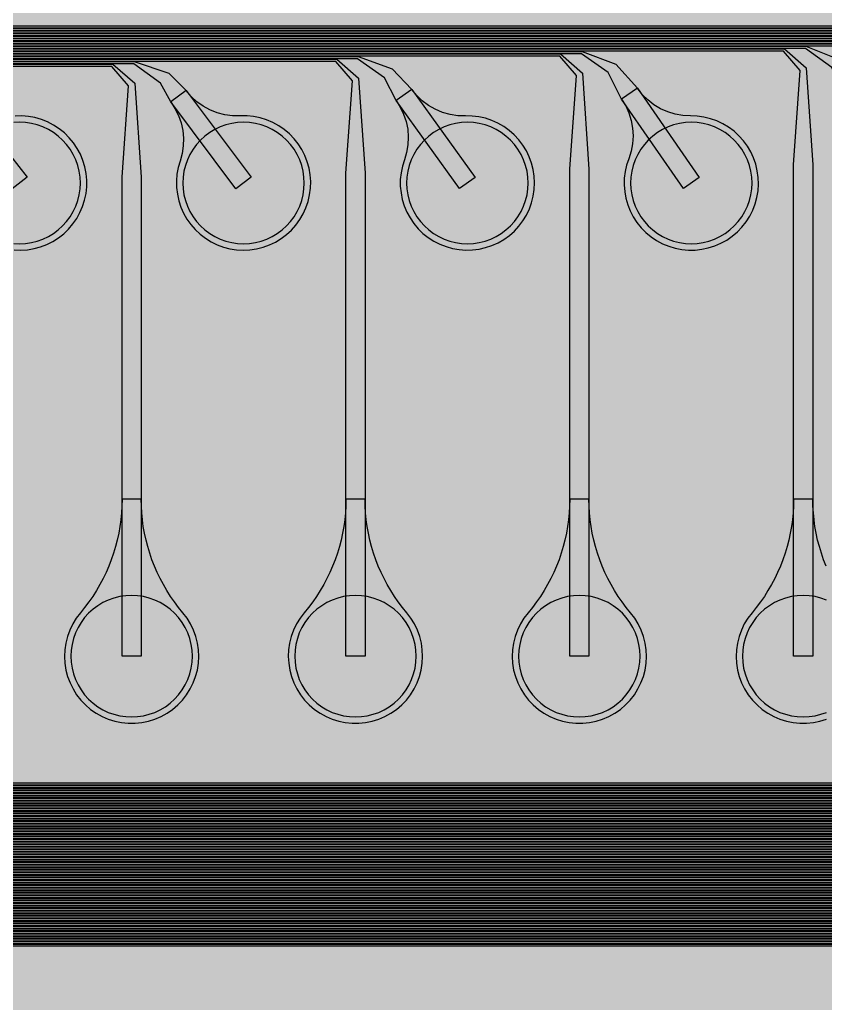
# Model space of a CAD drawing. Header units: metres. Extents: x -7231 to 10969, y -37556 to 1873.
# Drawn here: x -2618 to -1359, y -24324 to -22786 of the extents above; entities that cross this region are included whole.
import ezdxf

# ---------------------------------------------------------------- set-up
doc = ezdxf.new("R2010")
doc.units = ezdxf.units.M
for name, color, linetype in [('Metal1', 4, 'CONTINUOUS'), ('Metal2', 3, 'CONTINUOUS'), ('Polyimide', 7, 'CONTINUOUS'), ('Polyimide_Negative', 5, 'CONTINUOUS')]:
    doc.layers.add(name, color=color, linetype=linetype)

msp = doc.modelspace()

# ---------------------------------------------------------------- hatches: boundary and pattern name
at = {"layer": 'Polyimide'}
msp.add_hatch(color=7, dxfattribs=at).paths.add_polyline_path([(4065.7, -468), (4066.7, -502), (4068.5, -536), (4071.4, -570), (4075.5, -604), (4081, -638), (4088, -672), (4096.5, -706), (4106.6, -740), (4118.3, -774), (4131.6, -808), (4146.5, -842), (4162.9, -876), (4180.7, -910), (4199.8, -944), (4220.2, -978), (4241.7, -1012), (4264.2, -1046), (4287.5, -1080), (4311.5, -1114), (4336, -1148), (4360.9, -1182), (4385.9, -1216), (4410.9, -1250), (4435.7, -1284), (4460.2, -1318), (4484.2, -1352), (4507.5, -1385.9), (4530, -1419.9), (4551.5, -1453.9), (4571.9, -1487.9), (4591.1, -1521.9), (4608.9, -1555.9), (4625.3, -1589.9), (4640.1, -1623.9), (4653.4, -1657.9), (4665.1, -1691.9), (4675.2, -1725.9), (4683.7, -1759.9), (4690.7, -1793.9), (4696.2, -1827.9), (4700.3, -1861.9), (4703.2, -1895.9), (4705.1, -1929.9), (4706.1, -1963.9), (4706.4, -1997.9), (4706.5, -2031.9), (4706.5, -4793), (4710, -4838.4), (4720.2, -4882.7), (4737.1, -4925), (4760.1, -4964.2), (4788.9, -4999.5), (4822.6, -5030), (4860.5, -5055.1), (4901.8, -5074.2), (4901.8, -5074.2), (4970.7, -5105.2), (5034.7, -5145.3), (5092.8, -5193.5), (5143.8, -5249.2), (5186.9, -5311.2), (5221.2, -5378.4), (5246.2, -5449.7), (5261.4, -5523.7), (5266.5, -5599), (5261.4, -5674.3), (5246.2, -5748.3), (5221.2, -5819.6), (5186.9, -5886.8), (5143.8, -5948.8), (5092.8, -6004.5), (5034.7, -6052.7), (4970.7, -6092.8), (4901.8, -6123.8), (4860.5, -6142.9), (4822.6, -6168), (4788.9, -6198.5), (4760.1, -6233.8), (4737.1, -6273), (4720.2, -6315.3), (4710, -6359.6), (4706.5, -6405), (4706.5, -9221.5), (4710, -9266.9), (4720.2, -9311.2), (4737.1, -9353.5), (4760.1, -9392.7), (4788.9, -9428), (4822.6, -9458.5), (4860.5, -9483.6), (4901.8, -9502.7), (4970.7, -9533.7), (5034.7, -9573.8), (5092.8, -9622), (5143.8, -9677.7), (5186.9, -9739.7), (5221.2, -9806.9), (5246.2, -9878.2), (5261.4, -9952.2), (5266.5, -10027.5), (5261.4, -10102.8), (5246.2, -10176.8), (5221.2, -10248.1), (5186.9, -10315.3), (5143.8, -10377.3), (5092.8, -10433), (5034.7, -10481.2), (4970.7, -10521.3), (4901.8, -10552.3), (4860.5, -10571.4), (4822.6, -10596.5), (4788.9, -10627), (4760.1, -10662.3), (4737.1, -10701.5), (4720.2, -10743.8), (4710, -10788.1), (4706.5, -10833.5), (4706.5, -13650), (4710, -13695.4), (4720.2, -13739.7), (4737.1, -13782), (4760.1, -13821.2), (4788.9, -13856.5), (4822.6, -13887), (4860.5, -13912.1), (4901.8, -13931.2), (4970.7, -13962.2), (5034.7, -14002.2), (5092.8, -14050.5), (5143.8, -14106.2), (5186.9, -14168.2), (5221.2, -14235.4), (5246.2, -14306.7), (5261.4, -14380.7), (5266.5, -14456), (5261.4, -14531.3), (5246.2, -14605.3), (5221.2, -14676.5), (5186.9, -14743.8), (5143.8, -14805.8), (5092.8, -14861.5), (5034.7, -14909.7), (4970.7, -14949.8), (4901.8, -14980.8), (4860.5, -14999.9), (4822.6, -15025), (4788.9, -15055.5), (4760.1, -15090.8), (4737.1, -15130), (4720.2, -15172.3), (4710, -15216.6), (4706.5, -15262), (4706.5, -15456), (4720.9, -15750), (4764.1, -16041.3), (4835.7, -16326.8), (4934.9, -16604), (5060.7, -16870.2), (5212.1, -17122.7), (5387.5, -17359.2), (5585.2, -17577.3), (5803.3, -17775), (6039.8, -17950.4), (6292.3, -18101.8), (6558.4, -18227.6), (6835.6, -18326.8), (7121.2, -18398.3), (7412.4, -18441.5), (7706.5, -18456), (9969, -18456), (10047.4, -18459.8), (10125.1, -18471.4), (10201.2, -18490.4), (10275.2, -18516.9), (10346.1, -18550.5), (10413.5, -18590.8), (10476.5, -18637.6), (10534.7, -18690.3), (10587.4, -18748.5), (10634.2, -18811.5), (10674.5, -18878.9), (10708.1, -18949.8), (10734.6, -19023.8), (10753.6, -19099.9), (10765.2, -19177.6), (10769, -19256), (10769, -20895.8), (10730.2, -20951.4), (10694.6, -21009.1), (10662.2, -21068.6), (10633.2, -21129.9), (10607.6, -21192.7), (10585.5, -21256.7), (10566.9, -21322), (10552, -21388.1), (10540.8, -21455), (10533.4, -21522.3), (10529.6, -21590), (10529.6, -21657.8), (10533.4, -21725.5), (10540.8, -21792.9), (10552, -21859.7), (10566.9, -21925.9), (10585.5, -21991.1), (10607.6, -22055.2), (10633.2, -22117.9), (10662.2, -22179.2), (10694.6, -22238.7), (10730.2, -22296.4), (10769, -22352), (10769, -32454.2), (10728.7, -32510.5), (10691.7, -32568.9), (10658, -32629.3), (10627.8, -32691.6), (10601.2, -32755.4), (10578.2, -32820.7), (10558.9, -32887.1), (10543.4, -32954.5), (10531.8, -33022.7), (10524, -33091.4), (10520.1, -33160.5), (10520.1, -33229.7), (10524, -33298.8), (10531.8, -33367.5), (10543.4, -33435.7), (10558.9, -33503.1), (10578.2, -33569.5), (10601.2, -33634.8), (10627.8, -33698.6), (10658, -33760.8), (10691.7, -33821.3), (10728.7, -33879.7), (10769, -33936), (10769, -36556), (10765.2, -36634.4), (10753.6, -36712.1), (10734.6, -36788.2), (10708.1, -36862.1), (10674.5, -36933.1), (10634.2, -37000.5), (10587.4, -37063.5), (10534.7, -37121.7), (10476.5, -37174.4), (10413.5, -37221.2), (10346.1, -37261.5), (10275.2, -37295.1), (10201.2, -37321.6), (10125.1, -37340.6), (10047.4, -37352.1), (9969, -37356), (-6231, -37356), (-6309.4, -37352.1), (-6387.1, -37340.6), (-6463.2, -37321.6), (-6537.2, -37295.1), (-6608.1, -37261.5), (-6675.5, -37221.2), (-6738.5, -37174.4), (-6796.7, -37121.7), (-6849.4, -37063.5), (-6896.2, -37000.5), (-6936.5, -36933.1), (-6970.1, -36862.1), (-6996.6, -36788.2), (-7015.6, -36712.1), (-7027.2, -36634.4), (-7031, -36556), (-7031, -33936), (-6990.7, -33879.8), (-6953.7, -33821.3), (-6920, -33760.9), (-6889.8, -33698.6), (-6863.2, -33634.8), (-6840.2, -33569.5), (-6820.9, -33503.1), (-6805.4, -33435.7), (-6793.7, -33367.5), (-6785.9, -33298.8), (-6782, -33229.7), (-6782, -33160.5), (-6785.9, -33091.4), (-6793.7, -33022.7), (-6805.4, -32954.5), (-6820.9, -32887.1), (-6840.2, -32820.6), (-6863.2, -32755.4), (-6889.8, -32691.5), (-6920, -32629.3), (-6953.7, -32568.9), (-6990.7, -32510.4), (-7031, -32454.2), (-7031, -22364.8), (-6990.7, -22308.6), (-6953.7, -22250.1), (-6920, -22189.7), (-6889.8, -22127.5), (-6863.2, -22063.6), (-6840.2, -21998.4), (-6820.9, -21931.9), (-6805.4, -21864.5), (-6793.7, -21796.3), (-6785.9, -21727.6), (-6782, -21658.5), (-6782, -21589.3), (-6785.9, -21520.3), (-6793.7, -21451.5), (-6805.4, -21383.3), (-6820.9, -21315.9), (-6840.2, -21249.5), (-6863.2, -21184.2), (-6889.8, -21120.4), (-6920, -21058.1), (-6953.7, -20997.7), (-6990.7, -20939.3), (-7031, -20883), (-7031, -19256), (-7027.2, -19177.6), (-7015.6, -19099.9), (-6996.6, -19023.8), (-6970.1, -18949.8), (-6936.5, -18878.9), (-6896.2, -18811.5), (-6849.4, -18748.5), (-6796.7, -18690.3), (-6738.5, -18637.6), (-6675.5, -18590.8), (-6608.1, -18550.5), (-6537.2, -18516.9), (-6463.2, -18490.4), (-6387.1, -18471.4), (-6309.4, -18459.8), (-6231, -18456), (-3968.5, -18456), (-3674.4, -18441.5), (-3383.2, -18398.3), (-3097.6, -18326.8), (-2820.4, -18227.6), (-2554.3, -18101.8), (-2301.8, -17950.4), (-2065.3, -17775), (-1847.2, -17577.3), (-1649.5, -17359.2), (-1474.1, -17122.7), (-1322.7, -16870.2), (-1196.9, -16604), (-1097.7, -16326.8), (-1026.1, -16041.3), (-982.9, -15750), (-968.5, -15456), (-968.5, -15262), (-972, -15216.6), (-982.2, -15172.3), (-999.1, -15130), (-1022.1, -15090.8), (-1050.9, -15055.5), (-1084.6, -15025), (-1122.5, -14999.9), (-1163.8, -14980.8), (-1232.7, -14949.8), (-1296.7, -14909.7), (-1354.8, -14861.5), (-1405.8, -14805.8), (-1448.9, -14743.8), (-1483.2, -14676.5), (-1508.2, -14605.3), (-1523.4, -14531.3), (-1528.5, -14456), (-1523.4, -14380.7), (-1508.2, -14306.7), (-1483.2, -14235.4), (-1448.9, -14168.2), (-1405.8, -14106.2), (-1354.8, -14050.5), (-1296.7, -14002.2), (-1232.7, -13962.2), (-1163.8, -13931.2), (-1122.5, -13912.1), (-1084.6, -13887), (-1050.9, -13856.5), (-1022.1, -13821.2), (-999.1, -13782), (-982.2, -13739.7), (-972, -13695.4), (-968.5, -13650), (-968.5, -12309.6), (-972, -12264.3), (-982.2, -12219.9), (-999.1, -12177.7), (-1022.1, -12138.5), (-1050.9, -12103.2), (-1084.6, -12072.6), (-1122.5, -12047.5), (-1163.8, -12028.5), (-1232.7, -11997.4), (-1296.7, -11957.4), (-1354.8, -11909.1), (-1405.8, -11853.5), (-1448.9, -11791.5), (-1483.2, -11724.2), (-1508.2, -11653), (-1523.4, -11579), (-1528.5, -11503.7), (-1523.4, -11428.3), (-1508.2, -11354.4), (-1483.2, -11283.1), (-1448.9, -11215.9), (-1405.8, -11153.8), (-1354.8, -11098.2), (-1296.7, -11049.9), (-1232.7, -11009.9), (-1163.8, -10978.8), (-1122.5, -10959.8), (-1084.6, -10934.7), (-1050.9, -10904.1), (-1022.1, -10868.9), (-999.1, -10829.6), (-982.2, -10787.4), (-972, -10743), (-968.5, -10697.7), (-968.5, -9357.3), (-972, -9311.9), (-982.2, -9267.6), (-999.1, -9225.4), (-1022.1, -9186.1), (-1050.9, -9150.8), (-1084.6, -9120.3), (-1122.5, -9095.2), (-1163.8, -9076.2), (-1163.8, -9076.2), (-1232.7, -9045.1), (-1296.7, -9005.1), (-1354.8, -8956.8), (-1405.8, -8901.1), (-1448.9, -8839.1), (-1483.2, -8771.9), (-1508.2, -8700.6), (-1523.4, -8626.7), (-1528.5, -8551.3), (-1523.4, -8476), (-1508.2, -8402), (-1483.2, -8330.8), (-1448.9, -8263.5), (-1405.8, -8201.5), (-1354.8, -8145.9), (-1296.7, -8097.6), (-1232.7, -8057.6), (-1163.8, -8026.5), (-1163.8, -8026.5), (-1122.5, -8007.4), (-1084.6, -7982.4), (-1050.9, -7951.8), (-1022.1, -7916.5), (-999.1, -7877.3), (-982.2, -7835), (-972, -7790.7), (-968.5, -7745.4), (-968.5, -6405), (-972, -6359.6), (-982.2, -6315.3), (-999.1, -6273), (-1022.1, -6233.8), (-1050.9, -6198.5), (-1084.6, -6168), (-1122.5, -6142.9), (-1163.8, -6123.8), (-1163.8, -6123.8), (-1232.7, -6092.8), (-1296.7, -6052.7), (-1354.8, -6004.5), (-1405.8, -5948.8), (-1448.9, -5886.8), (-1483.2, -5819.6), (-1508.2, -5748.3), (-1523.4, -5674.3), (-1528.5, -5599), (-1523.4, -5523.7), (-1508.2, -5449.7), (-1483.2, -5378.4), (-1448.9, -5311.2), (-1405.8, -5249.2), (-1354.8, -5193.5), (-1296.7, -5145.3), (-1232.7, -5105.2), (-1163.8, -5074.2), (-1163.8, -5074.2), (-1122.5, -5055.1), (-1084.6, -5030), (-1050.9, -4999.5), (-1022.1, -4964.2), (-999.1, -4925), (-982.2, -4882.7), (-972, -4838.4), (-968.5, -4793), (-968.5, -2031.9), (-968.4, -1997.9), (-968.1, -1963.9), (-967.1, -1929.9), (-965.2, -1895.9), (-962.2, -1861.9), (-958, -1827.9), (-952.4, -1793.9), (-945.3, -1759.9), (-936.6, -1725.9), (-926.4, -1691.9), (-914.4, -1657.9), (-900.9, -1623.9), (-885.7, -1589.9), (-869.1, -1555.9), (-850.9, -1521.9), (-831.4, -1487.9), (-810.6, -1453.9), (-788.7, -1419.9), (-765.8, -1385.9), (-742.1, -1352), (-717.6, -1318), (-692.7, -1284), (-667.4, -1250), (-641.9, -1216), (-616.4, -1182), (-591.1, -1148), (-566.1, -1114), (-541.7, -1080), (-517.9, -1046), (-495, -1012), (-473.1, -978), (-452.4, -944), (-432.8, -910), (-414.7, -876), (-398, -842), (-382.9, -808), (-369.3, -774), (-357.4, -740), (-347.1, -706), (-338.4, -672), (-331.3, -638), (-325.7, -604), (-321.5, -570), (-318.6, -536), (-316.7, -502), (-315.7, -468), (-315.3, -434), (-315.2, -400), (-315.2, 401), (-315.2, 451), (-315.2, 1644), (-270.2, 1644), (-270, 1637.1), (-269.4, 1630.3), (-268.2, 1623.5), (-266.7, 1616.8), (-264.7, 1610.2), (-262.3, 1603.8), (-259.4, 1597.6), (-256.2, 1591.5), (-252.6, 1585.7), (-248.6, 1580.1), (-244.2, 1574.8), (-239.5, 1569.8), (-234.5, 1565.1), (-229.2, 1560.7), (-223.6, 1556.7), (-217.8, 1553.1), (-211.7, 1549.8), (-205.4, 1547), (-199, 1544.6), (-192.4, 1542.6), (-185.7, 1541), (-179, 1539.9), (-172.1, 1539.2), (-165.2, 1539), (-158.4, 1539.2), (-151.5, 1539.9), (-144.8, 1541), (-138.1, 1542.6), (-131.5, 1544.6), (-125.1, 1547), (-118.8, 1549.8), (-112.8, 1553.1), (-106.9, 1556.7), (-101.3, 1560.7), (-96, 1565.1), (-91, 1569.8), (-86.3, 1574.8), (-81.9, 1580.1), (-77.9, 1585.7), (-74.3, 1591.5), (-71.1, 1597.6), (-68.2, 1603.8), (-65.8, 1610.2), (-63.8, 1616.8), (-62.3, 1623.5), (-61.1, 1630.3), (-60.5, 1637.1), (-60.2, 1644), (1853, 1644), (1853, 1573), (3815.2, 1573), (3815.5, 1579.5), (3816.1, 1586.1), (3817.2, 1592.5), (3818.7, 1598.9), (3820.6, 1605.1), (3822.9, 1611.3), (3825.6, 1617.2), (3828.6, 1623), (3832.1, 1628.6), (3835.9, 1633.9), (3840.1, 1638.9), (3844.5, 1643.7), (3849.3, 1648.2), (3854.4, 1652.3), (3859.7, 1656.1), (3865.2, 1659.6), (3871, 1662.7), (3877, 1665.4), (3883.1, 1667.7), (3889.4, 1669.6), (3895.7, 1671.1), (3902.2, 1672.1), (3908.7, 1672.8), (3915.2, 1673), (3921.8, 1672.8), (3928.3, 1672.1), (3934.8, 1671.1), (3941.1, 1669.6), (3947.4, 1667.7), (3953.5, 1665.4), (3959.5, 1662.7), (3965.2, 1659.6), (3970.8, 1656.1), (3976.1, 1652.3), (3981.2, 1648.2), (3986, 1643.7), (3990.4, 1638.9), (3994.6, 1633.9), (3998.4, 1628.6), (4001.9, 1623), (4004.9, 1617.2), (4007.6, 1611.3), (4009.9, 1605.1), (4011.8, 1598.9), (4013.3, 1592.5), (4014.4, 1586.1), (4015, 1579.5), (4015.2, 1573), (4065.2, 1573), (4065.2, 451), (4065.2, 401), (4065.2, -400), (4065.3, -434), (4065.7, -468)])

# ---------------------------------------------------------------- linework, layer by layer
at = {"layer": 'Metal1'}
for points in [[(840.7, -19211.9), (840.7, -24199.7), (809.7, -24230.7), (-5962.2, -24230.7)], [(-5960.8, -24227.2), (808.3, -24227.2), (837.2, -24198.3), (837.2, -19211.9)], [(832.7, -19211.9), (832.7, -24191.7), (801.7, -24222.7), (-5954.2, -24222.7)], [(-5952.8, -24219.2), (800.3, -24219.2), (829.2, -24190.3), (829.2, -19211.9)], [(824.7, -19211.9), (824.7, -24183.7), (793.7, -24214.7), (-5946.2, -24214.7)], [(-5944.8, -24211.2), (792.3, -24211.2), (821.2, -24182.3), (821.2, -19211.9)], [(816.7, -19211.9), (816.7, -24175.7), (785.7, -24206.7), (-5938.2, -24206.7)], [(-5936.8, -24203.2), (784.3, -24203.2), (813.2, -24174.3), (813.2, -19211.9)], [(808.7, -19211.9), (808.7, -24167.7), (777.7, -24198.7), (-5930.2, -24198.7)], [(-5928.8, -24195.2), (776.3, -24195.2), (805.2, -24166.3), (805.2, -19211.9)], [(800.7, -19211.9), (800.7, -24159.7), (769.7, -24190.7), (-5922.2, -24190.7)], [(-5920.8, -24187.2), (768.3, -24187.2), (797.2, -24158.3), (797.2, -19211.9)], [(792.7, -19211.9), (792.7, -24151.7), (761.7, -24182.7), (-5914.2, -24182.7)], [(-5912.8, -24179.2), (760.3, -24179.2), (789.2, -24150.3), (789.2, -19211.9)], [(784.7, -19211.9), (784.7, -24143.7), (753.7, -24174.7), (-5906.2, -24174.7)], [(-5904.8, -24171.2), (752.3, -24171.2), (781.2, -24142.3), (781.2, -19211.9)], [(776.7, -19211.9), (776.7, -24135.7), (745.7, -24166.7), (-5898.2, -24166.7)], [(-5896.8, -24163.2), (744.3, -24163.2), (773.2, -24134.3), (773.2, -19211.9)], [(768.7, -19211.9), (768.7, -24127.7), (737.7, -24158.7), (-5890.2, -24158.7)], [(-5888.8, -24155.2), (736.3, -24155.2), (765.2, -24126.3), (765.2, -19211.9)], [(760.7, -19211.9), (760.7, -24119.7), (729.7, -24150.7), (-5882.2, -24150.7)], [(-5880.8, -24147.2), (728.3, -24147.2), (757.2, -24118.3), (757.2, -19211.9)], [(752.7, -19211.9), (752.7, -24111.7), (721.7, -24142.7), (-5874.2, -24142.7)], [(-5872.8, -24139.2), (720.3, -24139.2), (749.2, -24110.3), (749.2, -19211.9)], [(744.7, -19211.9), (744.7, -24103.7), (713.7, -24134.7), (-5866.2, -24134.7)], [(-5864.8, -24131.2), (712.3, -24131.2), (741.2, -24102.3), (741.2, -19211.9)], [(736.7, -19211.9), (736.7, -24095.7), (705.7, -24126.7), (-5858.2, -24126.7)], [(-5856.8, -24123.2), (704.3, -24123.2), (733.2, -24094.3), (733.2, -19211.9)], [(728.7, -19211.9), (728.7, -24087.7), (697.7, -24118.7), (-5850.2, -24118.7)], [(-5848.8, -24115.2), (696.3, -24115.2), (725.2, -24086.3), (725.2, -19211.9)], [(720.7, -19211.9), (720.7, -24079.7), (689.7, -24110.7), (-5842.2, -24110.7)], [(-5840.8, -24107.2), (688.3, -24107.2), (717.2, -24078.3), (717.2, -19211.9)], [(712.7, -19211.9), (712.7, -24071.7), (681.7, -24102.7), (-5834.2, -24102.7)], [(-5832.8, -24099.2), (680.3, -24099.2), (709.2, -24070.3), (709.2, -19211.9)], [(704.7, -19211.9), (704.7, -24063.7), (673.7, -24094.7), (-5826.2, -24094.7)], [(-5824.8, -24091.2), (672.3, -24091.2), (701.2, -24062.3), (701.2, -19211.9)], [(696.7, -19211.9), (696.7, -24055.7), (665.7, -24086.7), (-5818.2, -24086.7)], [(-5816.8, -24083.2), (664.3, -24083.2), (693.2, -24054.3), (693.2, -19211.9)], [(688.7, -19211.9), (688.7, -24047.7), (657.7, -24078.7), (-5810.2, -24078.7)], [(-5808.8, -24075.2), (656.3, -24075.2), (685.2, -24046.3), (685.2, -19211.9)], [(680.7, -19211.9), (680.7, -24039.7), (649.7, -24070.7), (-5802.2, -24070.7)], [(-5800.8, -24067.2), (648.3, -24067.2), (677.2, -24038.3), (677.2, -19211.9)], [(672.7, -19211.9), (672.7, -24031.7), (641.7, -24062.7), (-5794.2, -24062.7)], [(-5792.8, -24059.2), (640.3, -24059.2), (669.2, -24030.3), (669.2, -19211.9)], [(664.7, -19211.9), (664.7, -24023.7), (633.7, -24054.7), (-5786.2, -24054.7)], [(-5784.8, -24051.2), (632.3, -24051.2), (661.2, -24022.3), (661.2, -19211.9)], [(656.7, -19211.9), (656.7, -24015.7), (625.7, -24046.7), (-5778.2, -24046.7)], [(-5776.8, -24043.2), (624.3, -24043.2), (653.2, -24014.3), (653.2, -19211.9)], [(648.7, -19211.9), (648.7, -24007.7), (617.7, -24038.7), (-5770.2, -24038.7)], [(-5768.8, -24035.2), (616.3, -24035.2), (645.2, -24006.3), (645.2, -19211.9)], [(640.7, -19211.9), (640.7, -23999.7), (609.7, -24030.7), (-5762.2, -24030.7)], [(-5760.8, -24027.2), (608.3, -24027.2), (637.2, -23998.3), (637.2, -19211.9)], [(632.7, -19211.9), (632.7, -23991.7), (601.7, -24022.7), (-5754.2, -24022.7)], [(-5752.8, -24019.2), (600.3, -24019.2), (629.2, -23990.3), (629.2, -19211.9)], [(624.7, -19211.9), (624.7, -23983.7), (593.7, -24014.7), (-5746.2, -24014.7)], [(-5744.8, -24011.2), (592.3, -24011.2), (621.2, -23982.3), (621.2, -19211.9)], [(616.7, -19211.9), (616.7, -23975.7), (585.7, -24006.7), (-5738.2, -24006.7)], [(-5736.8, -24003.2), (584.3, -24003.2), (613.2, -23974.3), (613.2, -19211.9)], [(608.7, -19211.9), (608.7, -23967.7), (577.7, -23998.7), (-5730.2, -23998.7)], [(-5728.8, -23995.2), (576.3, -23995.2), (605.2, -23966.3), (605.2, -19211.9)], [(600.7, -19211.9), (600.7, -23959.7), (569.7, -23990.7), (-5722.2, -23990.7)], [(-5720.8, -23987.2), (568.3, -23987.2), (597.2, -23958.3), (597.2, -19211.9)], [(592.7, -19211.9), (592.7, -23951.7), (561.7, -23982.7), (-5714.2, -23982.7)], [(-5712.8, -23979.2), (560.3, -23979.2), (589.2, -23950.3), (589.2, -19211.9)], [(-5834.2, -22799.2), (-22.8, -22799.2), (11.1, -22829.1), (21.5, -22987.1), (21.5, -23781), (-8.5, -23781), (-8.5, -22987.1), (1.9, -22832.9), (-24.2, -22802.8), (-5832.8, -22802.8)], [(-5826.2, -22807.2), (-372.8, -22807.2), (-338.9, -22837.1), (-328.5, -22993.5), (-328.5, -23781), (-358.5, -23781), (-358.5, -22993.5), (-348.1, -22840.9), (-374.2, -22810.8), (-5824.8, -22810.8)], [(-5818.2, -22815.2), (-722.8, -22815.2), (-688.9, -22845.1), (-678.5, -22999.9), (-678.5, -23781), (-708.5, -23781), (-708.5, -22999.9), (-698.1, -22848.9), (-724.2, -22818.8), (-5816.8, -22818.8)], [(-5810.2, -22823.2), (-1072.8, -22823.2), (-1038.8, -22853.1), (-1028.5, -23006.3), (-1028.5, -23781), (-1058.5, -23781), (-1058.5, -23006.3), (-1048.2, -22856.9), (-1074.2, -22826.8), (-5808.8, -22826.8)], [(-5802.2, -22831.2), (-1422.8, -22831.2), (-1388.8, -22861.1), (-1378.5, -23012.7), (-1378.5, -23781), (-1408.5, -23781), (-1408.5, -23012.7), (-1398.2, -22864.9), (-1424.2, -22834.8), (-5800.8, -22834.8)], [(-5794.2, -22839.2), (-1772.8, -22839.2), (-1738.8, -22869.1), (-1728.5, -23019.1), (-1728.5, -23781), (-1758.5, -23781), (-1758.5, -23019.1), (-1748.2, -22872.9), (-1774.2, -22842.8), (-5792.8, -22842.8)], [(-5786.2, -22847.2), (-2122.8, -22847.2), (-2088.8, -22877), (-2078.5, -23025.5), (-2078.5, -23781), (-2108.5, -23781), (-2108.5, -23025.5), (-2098.2, -22881), (-2124.2, -22850.8), (-5784.8, -22850.8)], [(-5778.2, -22855.2), (-2472.8, -22855.2), (-2438.7, -22885), (-2428.5, -23031.9), (-2428.5, -23781), (-2458.5, -23781), (-2458.5, -23031.9), (-2448.3, -22889), (-2474.2, -22858.8), (-5776.8, -22858.8)], [(-1357.8, -23640.1), (-1361.7, -23630.1), (-1365.2, -23619.9), (-1368.3, -23609.6), (-1371, -23599.3), (-1373.3, -23588.8), (-1375.2, -23578.2), (-1376.6, -23567.6), (-1377.7, -23556.9), (-1378.3, -23546.2), (-1378.5, -23535.4), (-1408.5, -23535.4), (-1408.5, -23535.4), (-1408.7, -23546.2), (-1409.3, -23556.9), (-1410.4, -23567.6), (-1411.8, -23578.2), (-1413.7, -23588.8), (-1416, -23599.3), (-1418.7, -23609.6), (-1421.8, -23619.9), (-1425.3, -23630.1), (-1429.2, -23640.1), (-1433.5, -23649.9), (-1438.1, -23659.6), (-1443.2, -23669.1), (-1448.6, -23678.4), (-1454.3, -23687.4), (-1460.4, -23696.2), (-1466.9, -23704.8), (-1473.6, -23713.1), (-1480.1, -23721.6), (-1485.6, -23730.6), (-1490.2, -23740.2), (-1493.9, -23750.1), (-1496.5, -23760.4), (-1498, -23770.9), (-1498.5, -23781.5), (-1497.9, -23792.1), (-1496.3, -23802.6), (-1493.6, -23812.8), (-1489.8, -23822.7), (-1485.1, -23832.2), (-1479.5, -23841.2), (-1473, -23849.6), (-1465.7, -23857.3), (-1457.6, -23864.2), (-1448.9, -23870.2), (-1439.6, -23875.3), (-1429.9, -23879.5), (-1419.7, -23882.7), (-1409.4, -23884.8), (-1398.8, -23885.9), (-1388.2, -23885.9), (-1377.6, -23884.8), (-1367.3, -23882.7), (-1357.1, -23879.5)]]:
    msp.add_lwpolyline(points, dxfattribs=at)
for points in [[(-2458.5, -23535.4), (-2458.7, -23546.2), (-2459.3, -23556.9), (-2460.4, -23567.6), (-2461.8, -23578.2), (-2463.7, -23588.8), (-2466, -23599.3), (-2468.7, -23609.6), (-2471.8, -23619.9), (-2475.3, -23630.1), (-2479.2, -23640.1), (-2483.5, -23649.9), (-2488.1, -23659.6), (-2493.2, -23669.1), (-2498.6, -23678.4), (-2504.3, -23687.4), (-2510.4, -23696.2), (-2516.9, -23704.8), (-2523.6, -23713.1), (-2530.1, -23721.6), (-2535.6, -23730.6), (-2540.2, -23740.2), (-2543.9, -23750.1), (-2546.5, -23760.4), (-2548, -23770.9), (-2548.5, -23781.5), (-2547.9, -23792.1), (-2546.3, -23802.6), (-2543.6, -23812.8), (-2539.8, -23822.7), (-2535.1, -23832.2), (-2529.5, -23841.2), (-2523, -23849.6), (-2515.7, -23857.3), (-2507.6, -23864.2), (-2498.9, -23870.2), (-2489.6, -23875.3), (-2479.9, -23879.5), (-2469.7, -23882.7), (-2459.4, -23884.8), (-2448.8, -23885.9), (-2438.2, -23885.9), (-2427.6, -23884.8), (-2417.3, -23882.7), (-2407.1, -23879.5), (-2397.4, -23875.3), (-2388.1, -23870.2), (-2379.4, -23864.2), (-2371.3, -23857.3), (-2364, -23849.6), (-2357.5, -23841.2), (-2351.9, -23832.2), (-2347.2, -23822.7), (-2343.4, -23812.8), (-2340.7, -23802.6), (-2339.1, -23792.1), (-2338.5, -23781.5), (-2339, -23770.9), (-2340.5, -23760.4), (-2343.1, -23750.1), (-2346.8, -23740.2), (-2351.4, -23730.6), (-2356.9, -23721.6), (-2363.4, -23713.1), (-2370.1, -23704.8), (-2376.6, -23696.2), (-2382.7, -23687.4), (-2388.4, -23678.4), (-2393.8, -23669.1), (-2398.9, -23659.6), (-2403.5, -23649.9), (-2407.8, -23640.1), (-2411.7, -23630.1), (-2415.2, -23619.9), (-2418.3, -23609.6), (-2421, -23599.3), (-2423.3, -23588.8), (-2425.2, -23578.2), (-2426.6, -23567.6), (-2427.7, -23556.9), (-2428.3, -23546.2), (-2428.5, -23535.4), (-2458.5, -23535.4)], [(-2108.5, -23535.4), (-2108.7, -23546.2), (-2109.3, -23556.9), (-2110.4, -23567.6), (-2111.8, -23578.2), (-2113.7, -23588.8), (-2116, -23599.3), (-2118.7, -23609.6), (-2121.8, -23619.9), (-2125.3, -23630.1), (-2129.2, -23640.1), (-2133.5, -23649.9), (-2138.1, -23659.6), (-2143.2, -23669.1), (-2148.6, -23678.4), (-2154.3, -23687.4), (-2160.4, -23696.2), (-2166.9, -23704.8), (-2173.6, -23713.1), (-2180.1, -23721.6), (-2185.6, -23730.6), (-2190.2, -23740.2), (-2193.9, -23750.1), (-2196.5, -23760.4), (-2198, -23770.9), (-2198.5, -23781.5), (-2197.9, -23792.1), (-2196.3, -23802.6), (-2193.6, -23812.8), (-2189.8, -23822.7), (-2185.1, -23832.2), (-2179.5, -23841.2), (-2173, -23849.6), (-2165.7, -23857.3), (-2157.6, -23864.2), (-2148.9, -23870.2), (-2139.6, -23875.3), (-2129.9, -23879.5), (-2119.7, -23882.7), (-2109.4, -23884.8), (-2098.8, -23885.9), (-2088.2, -23885.9), (-2077.6, -23884.8), (-2067.3, -23882.7), (-2057.1, -23879.5), (-2047.4, -23875.3), (-2038.1, -23870.2), (-2029.4, -23864.2), (-2021.3, -23857.3), (-2014, -23849.6), (-2007.5, -23841.2), (-2001.9, -23832.2), (-1997.2, -23822.7), (-1993.4, -23812.8), (-1990.7, -23802.6), (-1989.1, -23792.1), (-1988.5, -23781.5), (-1989, -23770.9), (-1990.5, -23760.4), (-1993.1, -23750.1), (-1996.8, -23740.2), (-2001.4, -23730.6), (-2006.9, -23721.6), (-2013.4, -23713.1), (-2020.1, -23704.8), (-2026.6, -23696.2), (-2032.7, -23687.4), (-2038.4, -23678.4), (-2043.8, -23669.1), (-2048.9, -23659.6), (-2053.5, -23649.9), (-2057.8, -23640.1), (-2061.7, -23630.1), (-2065.2, -23619.9), (-2068.3, -23609.6), (-2071, -23599.3), (-2073.3, -23588.8), (-2075.2, -23578.2), (-2076.6, -23567.6), (-2077.7, -23556.9), (-2078.3, -23546.2), (-2078.5, -23535.4), (-2108.5, -23535.4)], [(-1758.5, -23535.4), (-1758.7, -23546.2), (-1759.3, -23556.9), (-1760.4, -23567.6), (-1761.8, -23578.2), (-1763.7, -23588.8), (-1766, -23599.3), (-1768.7, -23609.6), (-1771.8, -23619.9), (-1775.3, -23630.1), (-1779.2, -23640.1), (-1783.5, -23649.9), (-1788.1, -23659.6), (-1793.2, -23669.1), (-1798.6, -23678.4), (-1804.3, -23687.4), (-1810.4, -23696.2), (-1816.9, -23704.8), (-1823.6, -23713.1), (-1830.1, -23721.6), (-1835.6, -23730.6), (-1840.2, -23740.2), (-1843.9, -23750.1), (-1846.5, -23760.4), (-1848, -23770.9), (-1848.5, -23781.5), (-1847.9, -23792.1), (-1846.3, -23802.6), (-1843.6, -23812.8), (-1839.8, -23822.7), (-1835.1, -23832.2), (-1829.5, -23841.2), (-1823, -23849.6), (-1815.7, -23857.3), (-1807.6, -23864.2), (-1798.9, -23870.2), (-1789.6, -23875.3), (-1779.9, -23879.5), (-1769.7, -23882.7), (-1759.4, -23884.8), (-1748.8, -23885.9), (-1738.2, -23885.9), (-1727.6, -23884.8), (-1717.3, -23882.7), (-1707.1, -23879.5), (-1697.4, -23875.3), (-1688.1, -23870.2), (-1679.4, -23864.2), (-1671.3, -23857.3), (-1664, -23849.6), (-1657.5, -23841.2), (-1651.9, -23832.2), (-1647.2, -23822.7), (-1643.4, -23812.8), (-1640.7, -23802.6), (-1639.1, -23792.1), (-1638.5, -23781.5), (-1639, -23770.9), (-1640.5, -23760.4), (-1643.1, -23750.1), (-1646.8, -23740.2), (-1651.4, -23730.6), (-1656.9, -23721.6), (-1663.4, -23713.1), (-1670.1, -23704.8), (-1676.6, -23696.2), (-1682.7, -23687.4), (-1688.4, -23678.4), (-1693.8, -23669.1), (-1698.9, -23659.6), (-1703.5, -23649.9), (-1707.8, -23640.1), (-1711.7, -23630.1), (-1715.2, -23619.9), (-1718.3, -23609.6), (-1721, -23599.3), (-1723.3, -23588.8), (-1725.2, -23578.2), (-1726.6, -23567.6), (-1727.7, -23556.9), (-1728.3, -23546.2), (-1728.5, -23535.4), (-1758.5, -23535.4)]]:
    msp.add_lwpolyline(points, close=True, dxfattribs=at)
at = {"layer": 'Metal2'}
for points in [[(844.7, -19211.9), (844.7, -24203.7), (813.7, -24234.7), (-5966.2, -24234.7)], [(-5964.8, -24231.2), (812.3, -24231.2), (841.2, -24202.3), (841.2, -19211.9)], [(836.7, -19211.9), (836.7, -24195.7), (805.7, -24226.7), (-5958.2, -24226.7)], [(-5956.8, -24223.2), (804.3, -24223.2), (833.2, -24194.3), (833.2, -19211.9)], [(828.7, -19211.9), (828.7, -24187.7), (797.7, -24218.7), (-5950.2, -24218.7)], [(-5948.8, -24215.2), (796.3, -24215.2), (825.2, -24186.3), (825.2, -19211.9)], [(820.7, -19211.9), (820.7, -24179.7), (789.7, -24210.7), (-5942.2, -24210.7)], [(-5940.8, -24207.2), (788.3, -24207.2), (817.2, -24178.3), (817.2, -19211.9)], [(812.7, -19211.9), (812.7, -24171.7), (781.7, -24202.7), (-5934.2, -24202.7)], [(-5932.8, -24199.2), (780.3, -24199.2), (809.2, -24170.3), (809.2, -19211.9)], [(804.7, -19211.9), (804.7, -24163.7), (773.7, -24194.7), (-5926.2, -24194.7)], [(-5924.8, -24191.2), (772.3, -24191.2), (801.2, -24162.3), (801.2, -19211.9)], [(796.7, -19211.9), (796.7, -24155.7), (765.7, -24186.7), (-5918.2, -24186.7)], [(-5916.8, -24183.2), (764.3, -24183.2), (793.2, -24154.3), (793.2, -19211.9)], [(788.7, -19211.9), (788.7, -24147.7), (757.7, -24178.7), (-5910.2, -24178.7)], [(-5908.8, -24175.2), (756.3, -24175.2), (785.2, -24146.3), (785.2, -19211.9)], [(780.7, -19211.9), (780.7, -24139.7), (749.7, -24170.7), (-5902.2, -24170.7)], [(-5900.8, -24167.2), (748.3, -24167.2), (777.2, -24138.3), (777.2, -19211.9)], [(772.7, -19211.9), (772.7, -24131.7), (741.7, -24162.7), (-5894.2, -24162.7)], [(-5892.8, -24159.2), (740.3, -24159.2), (769.2, -24130.3), (769.2, -19211.9)], [(764.7, -19211.9), (764.7, -24123.7), (733.7, -24154.7), (-5886.2, -24154.7)], [(-5884.8, -24151.2), (732.3, -24151.2), (761.2, -24122.3), (761.2, -19211.9)], [(756.7, -19211.9), (756.7, -24115.7), (725.7, -24146.7), (-5878.2, -24146.7)], [(-5876.8, -24143.2), (724.3, -24143.2), (753.2, -24114.3), (753.2, -19211.9)], [(748.7, -19211.9), (748.7, -24107.7), (717.7, -24138.7), (-5870.2, -24138.7)], [(-5868.8, -24135.2), (716.3, -24135.2), (745.2, -24106.3), (745.2, -19211.9)], [(740.7, -19211.9), (740.7, -24099.7), (709.7, -24130.7), (-5862.2, -24130.7)], [(-5860.8, -24127.2), (708.3, -24127.2), (737.2, -24098.3), (737.2, -19211.9)], [(732.7, -19211.9), (732.7, -24091.7), (701.7, -24122.7), (-5854.2, -24122.7)], [(-5852.8, -24119.2), (700.3, -24119.2), (729.2, -24090.3), (729.2, -19211.9)], [(724.7, -19211.9), (724.7, -24083.7), (693.7, -24114.7), (-5846.2, -24114.7)], [(-5844.8, -24111.2), (692.3, -24111.2), (721.2, -24082.3), (721.2, -19211.9)], [(716.7, -19211.9), (716.7, -24075.7), (685.7, -24106.7), (-5838.2, -24106.7)], [(-5836.8, -24103.2), (684.3, -24103.2), (713.2, -24074.3), (713.2, -19211.9)], [(708.7, -19211.9), (708.7, -24067.7), (677.7, -24098.7), (-5830.2, -24098.7)], [(-5828.8, -24095.2), (676.3, -24095.2), (705.2, -24066.3), (705.2, -19211.9)], [(700.7, -19211.9), (700.7, -24059.7), (669.7, -24090.7), (-5822.2, -24090.7)], [(-5820.8, -24087.2), (668.3, -24087.2), (697.2, -24058.3), (697.2, -19211.9)], [(692.7, -19211.9), (692.7, -24051.7), (661.7, -24082.7), (-5814.2, -24082.7)], [(-5812.8, -24079.2), (660.3, -24079.2), (689.2, -24050.3), (689.2, -19211.9)], [(684.7, -19211.9), (684.7, -24043.7), (653.7, -24074.7), (-5806.2, -24074.7)], [(-5804.8, -24071.2), (652.3, -24071.2), (681.2, -24042.3), (681.2, -19211.9)], [(676.7, -19211.9), (676.7, -24035.7), (645.7, -24066.7), (-5798.2, -24066.7)], [(-5796.8, -24063.2), (644.3, -24063.2), (673.2, -24034.3), (673.2, -19211.9)], [(668.7, -19211.9), (668.7, -24027.7), (637.7, -24058.7), (-5790.2, -24058.7)], [(-5788.8, -24055.2), (636.3, -24055.2), (665.2, -24026.3), (665.2, -19211.9)], [(660.7, -19211.9), (660.7, -24019.7), (629.7, -24050.7), (-5782.2, -24050.7)], [(-5780.8, -24047.2), (628.3, -24047.2), (657.2, -24018.3), (657.2, -19211.9)], [(652.7, -19211.9), (652.7, -24011.7), (621.7, -24042.7), (-5774.2, -24042.7)], [(-5772.8, -24039.2), (620.3, -24039.2), (649.2, -24010.3), (649.2, -19211.9)], [(644.7, -19211.9), (644.7, -24003.7), (613.7, -24034.7), (-5766.2, -24034.7)], [(-5764.8, -24031.2), (612.3, -24031.2), (641.2, -24002.3), (641.2, -19211.9)], [(636.7, -19211.9), (636.7, -23995.7), (605.7, -24026.7), (-5758.2, -24026.7)], [(-5756.8, -24023.2), (604.3, -24023.2), (633.2, -23994.3), (633.2, -19211.9)], [(628.7, -19211.9), (628.7, -23987.7), (597.7, -24018.7), (-5750.2, -24018.7)], [(-5748.8, -24015.2), (596.3, -24015.2), (625.2, -23986.3), (625.2, -19211.9)], [(620.7, -19211.9), (620.7, -23979.7), (589.7, -24010.7), (-5742.2, -24010.7)], [(-5740.8, -24007.2), (588.3, -24007.2), (617.2, -23978.3), (617.2, -19211.9)], [(612.7, -19211.9), (612.7, -23971.7), (581.7, -24002.7), (-5734.2, -24002.7)], [(-5732.8, -23999.2), (580.3, -23999.2), (609.2, -23970.3), (609.2, -19211.9)], [(604.7, -19211.9), (604.7, -23963.7), (573.7, -23994.7), (-5726.2, -23994.7)], [(-5724.8, -23991.2), (572.3, -23991.2), (601.2, -23962.3), (601.2, -19211.9)], [(596.7, -19211.9), (596.7, -23955.7), (565.7, -23986.7), (-5718.2, -23986.7)], [(-5716.8, -23983.2), (564.3, -23983.2), (593.2, -23954.3), (593.2, -19211.9)], [(-5838.2, -22795.2), (10.8, -22795.2), (60.3, -22817.9), (109.5, -22886.6), (194.5, -23033.5), (168.5, -23048.5), (83.5, -22901.6), (50.3, -22828), (9.8, -22798.8), (-5836.8, -22798.8)], [(-5830.2, -22803.2), (-339.3, -22803.2), (-289.1, -22825.4), (-242.8, -22887.7), (-155.6, -23033.3), (-181.4, -23048.7), (-268.5, -22903.1), (-299.5, -22836.1), (-340.2, -22806.8), (-5828.8, -22806.8)], [(-5822.2, -22811.2), (-689.3, -22811.2), (-638.6, -22832.9), (-595.1, -22888.8), (-505.7, -23033.1), (-531.3, -23048.9), (-620.6, -22904.6), (-649.3, -22844.1), (-690.2, -22814.8), (-5820.8, -22814.8)], [(-5814.2, -22819.2), (-1039.3, -22819.2), (-988, -22840.3), (-947.5, -22890.1), (-855.9, -23032.9), (-881.1, -23049.1), (-972.8, -22906.3), (-999, -22852.2), (-1040.2, -22822.7), (-5812.8, -22822.7)], [(-5806.2, -22827.2), (-1389.3, -22827.2), (-1337.4, -22847.7), (-1300.1, -22891.4), (-1206, -23032.7), (-1231, -23049.3), (-1325.1, -22908.1), (-1348.8, -22860.3), (-1390.2, -22830.8), (-5804.8, -22830.8)], [(-5798.2, -22835.2), (-1739.3, -22835.2), (-1686.7, -22855), (-1652.8, -22892.9), (-1556.2, -23032.5), (-1580.8, -23049.5), (-1677.4, -22910), (-1698.6, -22868.4), (-1740.1, -22838.8), (-5796.8, -22838.8)], [(-5790.2, -22843.2), (-2089.3, -22843.2), (-2036, -22862.2), (-2005.5, -22894.5), (-1906.3, -23032.2), (-1930.7, -23049.8), (-2029.9, -22912.1), (-2048.3, -22876.5), (-2090.1, -22846.8), (-5788.8, -22846.8)], [(-5782.2, -22851.2), (-2439.3, -22851.2), (-2385.3, -22869.3), (-2358.4, -22896.3), (-2256.5, -23032), (-2280.5, -23050), (-2382.4, -22914.3), (-2398.1, -22884.7), (-2440.1, -22854.7), (-5780.8, -22854.7)], [(-2711.4, -22898.2), (-2606.7, -23031.7), (-2630.3, -23050.3)], [(-2627.3, -23145.6), (-2616.8, -23146), (-2606.3, -23145.3), (-2596, -23143.6), (-2585.9, -23140.8), (-2576.1, -23137.1), (-2566.7, -23132.4), (-2557.9, -23126.7), (-2549.6, -23120.3), (-2542.1, -23113), (-2535.3, -23105), (-2529.3, -23096.4), (-2524.2, -23087.3), (-2520.1, -23077.6), (-2516.9, -23067.6), (-2514.8, -23057.4), (-2513.7, -23047), (-2513.6, -23036.5), (-2514.6, -23026.1), (-2516.6, -23015.8), (-2519.6, -23005.7), (-2523.6, -22996.1), (-2528.6, -22986.8), (-2534.4, -22978.1), (-2541.1, -22970.1), (-2548.6, -22962.7), (-2556.7, -22956.1), (-2565.5, -22950.4), (-2574.8, -22945.5), (-2584.5, -22941.7), (-2594.6, -22938.8), (-2604.9, -22936.9), (-2615.3, -22936), (-2625.8, -22936.3)]]:
    msp.add_lwpolyline(points, dxfattribs=at)
for points in [[(-2382.4, -22914.3), (-2375.7, -22924.5), (-2370.3, -22935.4), (-2366.2, -22946.9), (-2363.6, -22958.8), (-2362.4, -22970.9), (-2362.8, -22983.1), (-2364.6, -22995.1), (-2367.8, -23006.9), (-2370.7, -23016.9), (-2372.6, -23027.3), (-2373.4, -23037.7), (-2373.3, -23048.2), (-2372, -23058.6), (-2369.8, -23068.8), (-2366.5, -23078.8), (-2362.2, -23088.3), (-2357, -23097.4), (-2351, -23106), (-2344.1, -23113.9), (-2336.4, -23121.1), (-2328.1, -23127.4), (-2319.2, -23132.9), (-2309.8, -23137.5), (-2300, -23141.2), (-2289.8, -23143.8), (-2279.5, -23145.4), (-2269, -23146), (-2258.5, -23145.5), (-2248.2, -23144), (-2238, -23141.5), (-2228.1, -23137.9), (-2218.7, -23133.4), (-2209.7, -23128), (-2201.3, -23121.7), (-2193.6, -23114.6), (-2186.7, -23106.8), (-2180.5, -23098.3), (-2175.2, -23089.2), (-2170.9, -23079.7), (-2167.5, -23069.8), (-2165.2, -23059.6), (-2163.8, -23049.2), (-2163.5, -23038.7), (-2164.3, -23028.2), (-2166.1, -23017.9), (-2168.9, -23007.8), (-2172.7, -22998.1), (-2177.4, -22988.7), (-2183.1, -22979.9), (-2189.6, -22971.7), (-2196.9, -22964.2), (-2204.9, -22957.4), (-2213.6, -22951.5), (-2222.8, -22946.5), (-2232.4, -22942.4), (-2242.4, -22939.3), (-2252.7, -22937.2), (-2263.1, -22936.1), (-2273.6, -22936.1), (-2285.8, -22936), (-2297.9, -22934.3), (-2309.6, -22931.3), (-2321, -22926.8), (-2331.7, -22920.9), (-2341.6, -22913.8), (-2350.5, -22905.6), (-2358.4, -22896.3), (-2382.4, -22914.3)], [(-2029.9, -22912.1), (-2023.4, -22922.4), (-2018.2, -22933.4), (-2014.3, -22945), (-2011.9, -22956.9), (-2011, -22969.1), (-2011.6, -22981.2), (-2013.6, -22993.2), (-2017.1, -23004.9), (-2020.2, -23014.9), (-2022.3, -23025.2), (-2023.4, -23035.6), (-2023.4, -23046.1), (-2022.3, -23056.5), (-2020.3, -23066.8), (-2017.2, -23076.8), (-2013.1, -23086.5), (-2008.1, -23095.7), (-2002.2, -23104.3), (-1995.5, -23112.4), (-1988, -23119.7), (-1979.8, -23126.2), (-1971, -23131.9), (-1961.7, -23136.7), (-1951.9, -23140.5), (-1941.9, -23143.4), (-1931.5, -23145.2), (-1921.1, -23146), (-1910.6, -23145.7), (-1900.2, -23144.4), (-1890, -23142.1), (-1880.1, -23138.7), (-1870.5, -23134.4), (-1861.4, -23129.1), (-1852.9, -23123), (-1845.1, -23116.1), (-1838, -23108.4), (-1831.7, -23100), (-1826.2, -23091.1), (-1821.7, -23081.6), (-1818.1, -23071.8), (-1815.5, -23061.6), (-1814, -23051.3), (-1813.5, -23040.8), (-1814, -23030.3), (-1815.6, -23020), (-1818.2, -23009.8), (-1821.8, -23000), (-1826.4, -22990.5), (-1831.9, -22981.6), (-1838.3, -22973.3), (-1845.4, -22965.6), (-1853.3, -22958.7), (-1861.8, -22952.6), (-1870.9, -22947.4), (-1880.5, -22943.1), (-1890.4, -22939.8), (-1900.6, -22937.5), (-1911, -22936.3), (-1921.5, -22936), (-1933.7, -22935.7), (-1945.7, -22933.8), (-1957.5, -22930.5), (-1968.7, -22925.7), (-1979.3, -22919.7), (-1989, -22912.4), (-1997.8, -22904), (-2005.5, -22894.5), (-2029.9, -22912.1)], [(-1677.4, -22910), (-1671.1, -22920.4), (-1666.1, -22931.5), (-1662.5, -22943.2), (-1660.3, -22955.2), (-1659.6, -22967.3), (-1660.4, -22979.5), (-1662.7, -22991.4), (-1666.4, -23003.1), (-1669.7, -23013), (-1672, -23023.2), (-1673.2, -23033.6), (-1673.5, -23044.1), (-1672.6, -23054.6), (-1670.8, -23064.9), (-1667.9, -23074.9), (-1664, -23084.7), (-1659.2, -23094), (-1653.4, -23102.7), (-1646.8, -23110.9), (-1639.5, -23118.4), (-1631.4, -23125.1), (-1622.7, -23130.9), (-1613.5, -23135.9), (-1603.8, -23139.9), (-1593.8, -23142.9), (-1583.5, -23144.9), (-1573.1, -23145.9), (-1562.6, -23145.8), (-1552.2, -23144.7), (-1541.9, -23142.6), (-1531.9, -23139.4), (-1522.3, -23135.3), (-1513.1, -23130.2), (-1504.5, -23124.2), (-1496.5, -23117.4), (-1489.3, -23109.9), (-1482.8, -23101.7), (-1477.2, -23092.8), (-1472.5, -23083.4), (-1468.7, -23073.7), (-1466, -23063.6), (-1464.2, -23053.2), (-1463.5, -23042.8), (-1463.9, -23032.3), (-1465.3, -23021.9), (-1467.7, -23011.7), (-1471.1, -23001.8), (-1475.5, -22992.3), (-1480.8, -22983.3), (-1487, -22974.8), (-1494, -22967), (-1501.7, -22960), (-1510.2, -22953.7), (-1519.1, -22948.3), (-1528.6, -22943.9), (-1538.5, -22940.4), (-1548.7, -22937.9), (-1559.1, -22936.4), (-1569.5, -22936), (-1581.7, -22935.4), (-1593.7, -22933.3), (-1605.4, -22929.7), (-1616.5, -22924.8), (-1627, -22918.6), (-1636.6, -22911.1), (-1645.2, -22902.5), (-1652.8, -22892.9), (-1677.4, -22910)]]:
    msp.add_lwpolyline(points, close=True, dxfattribs=at)
at = {"layer": 'Polyimide_Negative'}
for points in [[(-2627.8, -23135.5), (-2618.5, -23136), (-2609.2, -23135.5), (-2600, -23134.2), (-2590.9, -23131.9), (-2582.1, -23128.8), (-2573.7, -23124.8), (-2565.7, -23120), (-2558.2, -23114.4), (-2551.3, -23108.2), (-2545.1, -23101.3), (-2539.5, -23093.8), (-2534.7, -23085.8), (-2530.7, -23077.4), (-2527.6, -23068.6), (-2525.3, -23059.5), (-2524, -23050.3), (-2523.5, -23041), (-2523.5, -23041), (-2524, -23031.7), (-2525.3, -23022.5), (-2527.6, -23013.4), (-2530.7, -23004.6), (-2534.7, -22996.2), (-2539.5, -22988.2), (-2545.1, -22980.7), (-2551.3, -22973.8), (-2558.2, -22967.6), (-2565.7, -22962), (-2573.7, -22957.2), (-2582.1, -22953.2), (-2590.9, -22950.1), (-2600, -22947.8), (-2609.2, -22946.5), (-2618.5, -22946), (-2627.8, -22946.5)], [(-1357.1, -23693.2), (-1365.9, -23690.1), (-1375, -23687.8), (-1384.2, -23686.5), (-1393.5, -23686), (-1402.8, -23686.5), (-1412, -23687.8), (-1421.1, -23690.1), (-1429.9, -23693.2), (-1438.3, -23697.2), (-1446.3, -23702), (-1453.8, -23707.6), (-1460.7, -23713.8), (-1466.9, -23720.7), (-1472.5, -23728.2), (-1477.3, -23736.2), (-1481.3, -23744.6), (-1484.4, -23753.4), (-1486.7, -23762.5), (-1488, -23771.7), (-1488.5, -23781), (-1488, -23790.3), (-1486.7, -23799.5), (-1484.4, -23808.6), (-1481.3, -23817.4), (-1477.3, -23825.8), (-1472.5, -23833.8), (-1466.9, -23841.3), (-1460.7, -23848.2), (-1453.8, -23854.4), (-1446.3, -23860), (-1438.3, -23864.8), (-1429.9, -23868.8), (-1421.1, -23871.9), (-1412, -23874.2), (-1402.8, -23875.5), (-1393.5, -23876), (-1384.2, -23875.5), (-1375, -23874.2), (-1365.9, -23871.9), (-1357.1, -23868.8)]]:
    msp.add_lwpolyline(points, dxfattribs=at)
for points in [[(-2173.5, -23041), (-2174, -23031.7), (-2175.3, -23022.5), (-2177.6, -23013.4), (-2180.7, -23004.6), (-2184.7, -22996.2), (-2189.5, -22988.2), (-2195.1, -22980.7), (-2201.3, -22973.8), (-2208.2, -22967.6), (-2215.7, -22962), (-2223.7, -22957.2), (-2232.1, -22953.2), (-2240.9, -22950.1), (-2250, -22947.8), (-2259.2, -22946.5), (-2268.5, -22946), (-2277.8, -22946.5), (-2287, -22947.8), (-2296.1, -22950.1), (-2304.9, -22953.2), (-2313.3, -22957.2), (-2321.3, -22962), (-2328.8, -22967.6), (-2335.7, -22973.8), (-2341.9, -22980.7), (-2347.5, -22988.2), (-2352.3, -22996.2), (-2356.3, -23004.6), (-2359.4, -23013.4), (-2361.7, -23022.5), (-2363, -23031.7), (-2363.5, -23041), (-2363, -23050.3), (-2361.7, -23059.5), (-2359.4, -23068.6), (-2356.3, -23077.4), (-2352.3, -23085.8), (-2347.5, -23093.8), (-2341.9, -23101.3), (-2335.7, -23108.2), (-2328.8, -23114.4), (-2321.3, -23120), (-2313.3, -23124.8), (-2304.9, -23128.8), (-2296.1, -23131.9), (-2287, -23134.2), (-2277.8, -23135.5), (-2268.5, -23136), (-2259.2, -23135.5), (-2250, -23134.2), (-2240.9, -23131.9), (-2232.1, -23128.8), (-2223.7, -23124.8), (-2215.7, -23120), (-2208.2, -23114.4), (-2201.3, -23108.2), (-2195.1, -23101.3), (-2189.5, -23093.8), (-2184.7, -23085.8), (-2180.7, -23077.4), (-2177.6, -23068.6), (-2175.3, -23059.5), (-2174, -23050.3), (-2173.5, -23041)], [(-1823.5, -23041), (-1824, -23031.7), (-1825.3, -23022.5), (-1827.6, -23013.4), (-1830.7, -23004.6), (-1834.7, -22996.2), (-1839.5, -22988.2), (-1845.1, -22980.7), (-1851.3, -22973.8), (-1858.2, -22967.6), (-1865.7, -22962), (-1873.7, -22957.2), (-1882.1, -22953.2), (-1890.9, -22950.1), (-1900, -22947.8), (-1909.2, -22946.5), (-1918.5, -22946), (-1927.8, -22946.5), (-1937, -22947.8), (-1946.1, -22950.1), (-1954.9, -22953.2), (-1963.3, -22957.2), (-1971.3, -22962), (-1978.8, -22967.6), (-1985.7, -22973.8), (-1991.9, -22980.7), (-1997.5, -22988.2), (-2002.3, -22996.2), (-2006.3, -23004.6), (-2009.4, -23013.4), (-2011.7, -23022.5), (-2013, -23031.7), (-2013.5, -23041), (-2013, -23050.3), (-2011.7, -23059.5), (-2009.4, -23068.6), (-2006.3, -23077.4), (-2002.3, -23085.8), (-1997.5, -23093.8), (-1991.9, -23101.3), (-1985.7, -23108.2), (-1978.8, -23114.4), (-1971.3, -23120), (-1963.3, -23124.8), (-1954.9, -23128.8), (-1946.1, -23131.9), (-1937, -23134.2), (-1927.8, -23135.5), (-1918.5, -23136), (-1909.2, -23135.5), (-1900, -23134.2), (-1890.9, -23131.9), (-1882.1, -23128.8), (-1873.7, -23124.8), (-1865.7, -23120), (-1858.2, -23114.4), (-1851.3, -23108.2), (-1845.1, -23101.3), (-1839.5, -23093.8), (-1834.7, -23085.8), (-1830.7, -23077.4), (-1827.6, -23068.6), (-1825.3, -23059.5), (-1824, -23050.3), (-1823.5, -23041)], [(-1473.5, -23041), (-1474, -23031.7), (-1475.3, -23022.5), (-1477.6, -23013.4), (-1480.7, -23004.6), (-1484.7, -22996.2), (-1489.5, -22988.2), (-1495.1, -22980.7), (-1501.3, -22973.8), (-1508.2, -22967.6), (-1515.7, -22962), (-1523.7, -22957.2), (-1532.1, -22953.2), (-1540.9, -22950.1), (-1550, -22947.8), (-1559.2, -22946.5), (-1568.5, -22946), (-1577.8, -22946.5), (-1587, -22947.8), (-1596.1, -22950.1), (-1604.9, -22953.2), (-1613.3, -22957.2), (-1621.3, -22962), (-1628.8, -22967.6), (-1635.7, -22973.8), (-1641.9, -22980.7), (-1647.5, -22988.2), (-1652.3, -22996.2), (-1656.3, -23004.6), (-1659.4, -23013.4), (-1661.7, -23022.5), (-1663, -23031.7), (-1663.5, -23041), (-1663, -23050.3), (-1661.7, -23059.5), (-1659.4, -23068.6), (-1656.3, -23077.4), (-1652.3, -23085.8), (-1647.5, -23093.8), (-1641.9, -23101.3), (-1635.7, -23108.2), (-1628.8, -23114.4), (-1621.3, -23120), (-1613.3, -23124.8), (-1604.9, -23128.8), (-1596.1, -23131.9), (-1587, -23134.2), (-1577.8, -23135.5), (-1568.5, -23136), (-1559.2, -23135.5), (-1550, -23134.2), (-1540.9, -23131.9), (-1532.1, -23128.8), (-1523.7, -23124.8), (-1515.7, -23120), (-1508.2, -23114.4), (-1501.3, -23108.2), (-1495.1, -23101.3), (-1489.5, -23093.8), (-1484.7, -23085.8), (-1480.7, -23077.4), (-1477.6, -23068.6), (-1475.3, -23059.5), (-1474, -23050.3), (-1473.5, -23041)], [(-2348.5, -23781), (-2349, -23771.7), (-2350.3, -23762.5), (-2352.6, -23753.4), (-2355.7, -23744.6), (-2359.7, -23736.2), (-2364.5, -23728.2), (-2370.1, -23720.7), (-2376.3, -23713.8), (-2383.2, -23707.6), (-2390.7, -23702), (-2398.7, -23697.2), (-2407.1, -23693.2), (-2415.9, -23690.1), (-2425, -23687.8), (-2434.2, -23686.5), (-2443.5, -23686), (-2452.8, -23686.5), (-2462, -23687.8), (-2471.1, -23690.1), (-2479.9, -23693.2), (-2488.3, -23697.2), (-2496.3, -23702), (-2503.8, -23707.6), (-2510.7, -23713.8), (-2516.9, -23720.7), (-2522.5, -23728.2), (-2527.3, -23736.2), (-2531.3, -23744.6), (-2534.4, -23753.4), (-2536.7, -23762.5), (-2538, -23771.7), (-2538.5, -23781), (-2538, -23790.3), (-2536.7, -23799.5), (-2534.4, -23808.6), (-2531.3, -23817.4), (-2527.3, -23825.8), (-2522.5, -23833.8), (-2516.9, -23841.3), (-2510.7, -23848.2), (-2503.8, -23854.4), (-2496.3, -23860), (-2488.3, -23864.8), (-2479.9, -23868.8), (-2471.1, -23871.9), (-2462, -23874.2), (-2452.8, -23875.5), (-2443.5, -23876), (-2434.2, -23875.5), (-2425, -23874.2), (-2415.9, -23871.9), (-2407.1, -23868.8), (-2398.7, -23864.8), (-2390.7, -23860), (-2383.2, -23854.4), (-2376.3, -23848.2), (-2370.1, -23841.3), (-2364.5, -23833.8), (-2359.7, -23825.8), (-2355.7, -23817.4), (-2352.6, -23808.6), (-2350.3, -23799.5), (-2349, -23790.3), (-2348.5, -23781)], [(-1998.5, -23781), (-1999, -23771.7), (-2000.3, -23762.5), (-2002.6, -23753.4), (-2005.7, -23744.6), (-2009.7, -23736.2), (-2014.5, -23728.2), (-2020.1, -23720.7), (-2026.3, -23713.8), (-2033.2, -23707.6), (-2040.7, -23702), (-2048.7, -23697.2), (-2057.1, -23693.2), (-2065.9, -23690.1), (-2075, -23687.8), (-2084.2, -23686.5), (-2093.5, -23686), (-2102.8, -23686.5), (-2112, -23687.8), (-2121.1, -23690.1), (-2129.9, -23693.2), (-2138.3, -23697.2), (-2146.3, -23702), (-2153.8, -23707.6), (-2160.7, -23713.8), (-2166.9, -23720.7), (-2172.5, -23728.2), (-2177.3, -23736.2), (-2181.3, -23744.6), (-2184.4, -23753.4), (-2186.7, -23762.5), (-2188, -23771.7), (-2188.5, -23781), (-2188, -23790.3), (-2186.7, -23799.5), (-2184.4, -23808.6), (-2181.3, -23817.4), (-2177.3, -23825.8), (-2172.5, -23833.8), (-2166.9, -23841.3), (-2160.7, -23848.2), (-2153.8, -23854.4), (-2146.3, -23860), (-2138.3, -23864.8), (-2129.9, -23868.8), (-2121.1, -23871.9), (-2112, -23874.2), (-2102.8, -23875.5), (-2093.5, -23876), (-2084.2, -23875.5), (-2075, -23874.2), (-2065.9, -23871.9), (-2057.1, -23868.8), (-2048.7, -23864.8), (-2040.7, -23860), (-2033.2, -23854.4), (-2026.3, -23848.2), (-2020.1, -23841.3), (-2014.5, -23833.8), (-2009.7, -23825.8), (-2005.7, -23817.4), (-2002.6, -23808.6), (-2000.3, -23799.5), (-1999, -23790.3), (-1998.5, -23781)], [(-1648.5, -23781), (-1649, -23771.7), (-1650.3, -23762.5), (-1652.6, -23753.4), (-1655.7, -23744.6), (-1659.7, -23736.2), (-1664.5, -23728.2), (-1670.1, -23720.7), (-1676.3, -23713.8), (-1683.2, -23707.6), (-1690.7, -23702), (-1698.7, -23697.2), (-1707.1, -23693.2), (-1715.9, -23690.1), (-1725, -23687.8), (-1734.2, -23686.5), (-1743.5, -23686), (-1752.8, -23686.5), (-1762, -23687.8), (-1771.1, -23690.1), (-1779.9, -23693.2), (-1788.3, -23697.2), (-1796.3, -23702), (-1803.8, -23707.6), (-1810.7, -23713.8), (-1816.9, -23720.7), (-1822.5, -23728.2), (-1827.3, -23736.2), (-1831.3, -23744.6), (-1834.4, -23753.4), (-1836.7, -23762.5), (-1838, -23771.7), (-1838.5, -23781), (-1838, -23790.3), (-1836.7, -23799.5), (-1834.4, -23808.6), (-1831.3, -23817.4), (-1827.3, -23825.8), (-1822.5, -23833.8), (-1816.9, -23841.3), (-1810.7, -23848.2), (-1803.8, -23854.4), (-1796.3, -23860), (-1788.3, -23864.8), (-1779.9, -23868.8), (-1771.1, -23871.9), (-1762, -23874.2), (-1752.8, -23875.5), (-1743.5, -23876), (-1734.2, -23875.5), (-1725, -23874.2), (-1715.9, -23871.9), (-1707.1, -23868.8), (-1698.7, -23864.8), (-1690.7, -23860), (-1683.2, -23854.4), (-1676.3, -23848.2), (-1670.1, -23841.3), (-1664.5, -23833.8), (-1659.7, -23825.8), (-1655.7, -23817.4), (-1652.6, -23808.6), (-1650.3, -23799.5), (-1649, -23790.3), (-1648.5, -23781)]]:
    msp.add_lwpolyline(points, close=True, dxfattribs=at)

doc.saveas('drawing.dxf')
